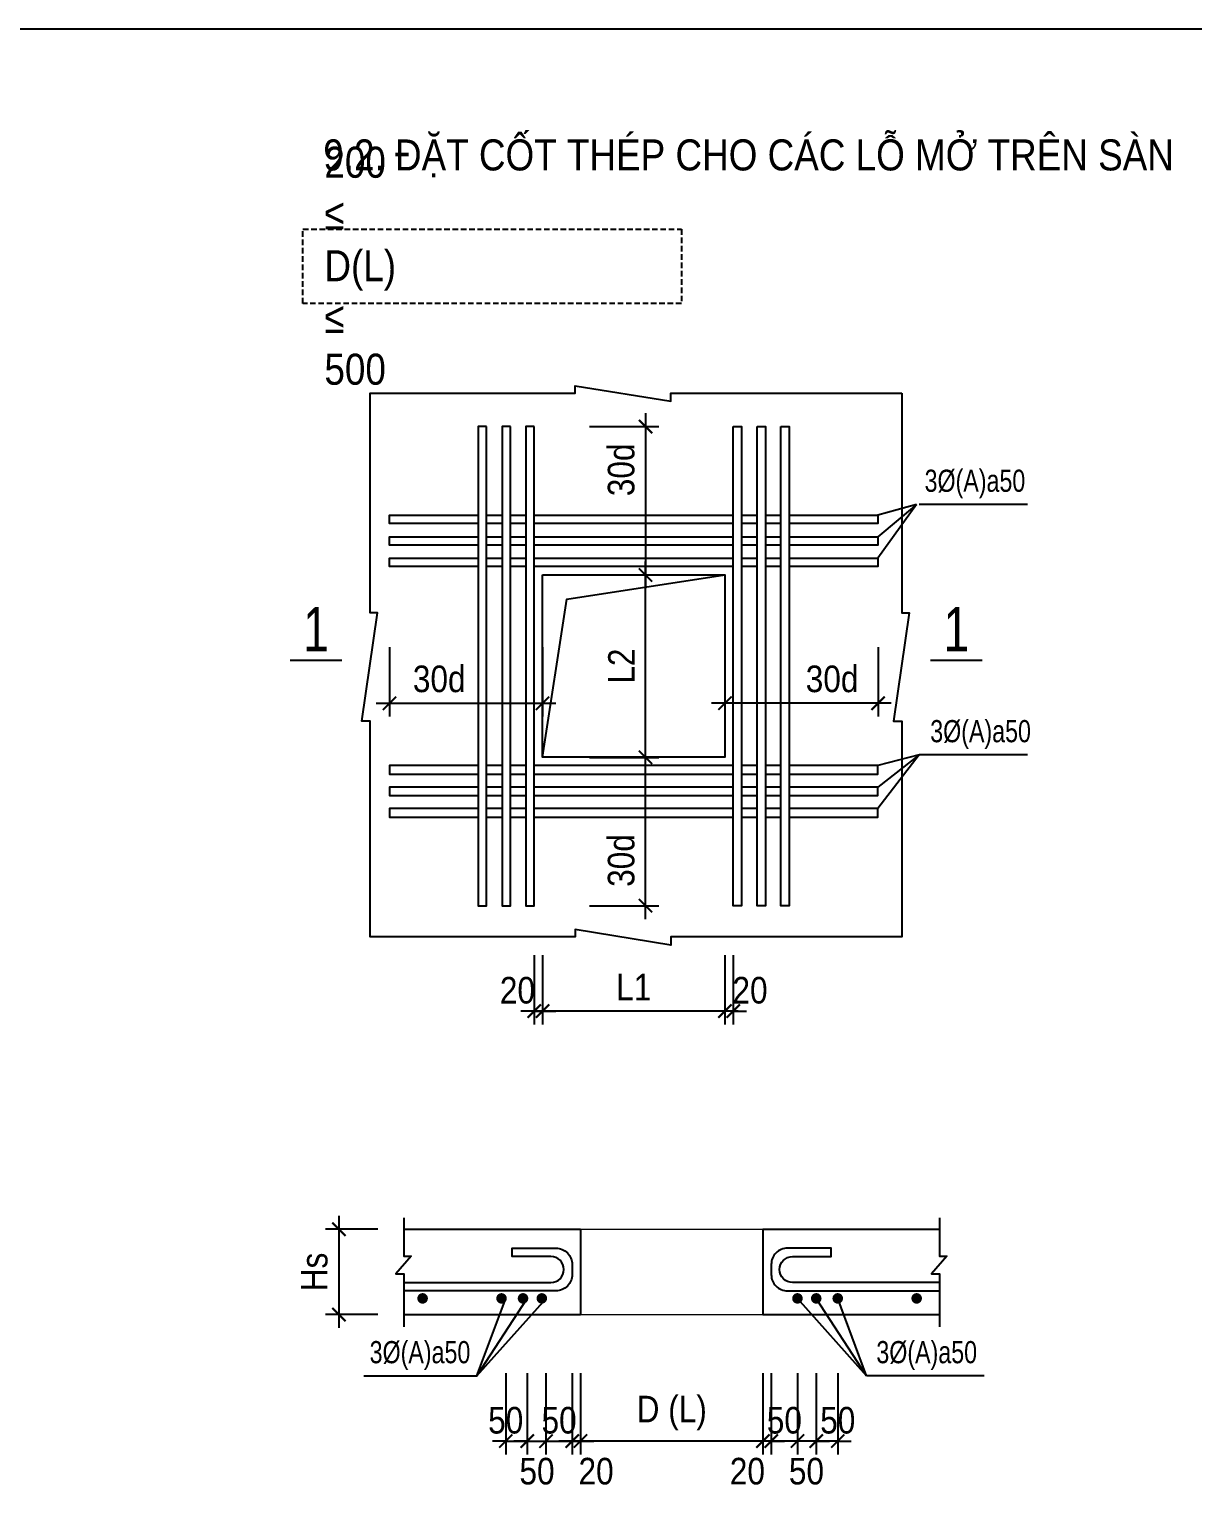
# Model space of a CAD drawing. Header units: millimetres. Extents: x 2163745 to 2518004, y -1043843 to -896215.
# Drawn here: x 2390595 to 2403716, y -933554 to -917095 of the extents above; entities that cross this region are included whole.
import ezdxf
from ezdxf.enums import TextEntityAlignment as Align

# ---------------------------------------------------------------- set-up
doc = ezdxf.new("R2010")
doc.units = ezdxf.units.MM
doc.header["$LTSCALE"] = 250
doc.header["$MEASUREMENT"] = 0
doc.linetypes.add('HIDDEN', pattern=[0.375, 0.25, -0.125])
doc.layers.get('0').update_dxf_attribs({"lineweight": 20})
doc.layers.get('DEFPOINTS').update_dxf_attribs({"color": 185, "lineweight": 20})
doc.layers.add('CDC.02.DIM', color=1, linetype='Continuous', lineweight=18)
for name, color, linetype in [('CDC.03.BORDER', 3, 'Continuous'), ('CDC.04.HIDDEN', 8, 'HIDDEN'), ('CDC.05.STEEL', 4, 'Continuous'), ('CDC.06.TEXT', 2, 'Continuous'), ('CDC.11.NOTE', 8, 'Continuous')]:
    doc.layers.add(name, color=color, linetype=linetype)
doc.styles.add('ARIAL', font='arial.ttf', dxfattribs={"width": 0.85})
doc.styles.add('vnsimplex', font='vnsimplex.shx', dxfattribs={"width": 0.65})
doc.dimstyles.new('DIM1-25', dxfattribs={"dimscale": 1.2, "dimtxt": 250, "dimasz": 125, "dimexe": 125, "dimexo": 0.06, "dimgap": 100, "dimtad": 1, "dimdec": 0, "dimzin": 0, "dimdsep": 46, "dimtxsty": 'vnsimplex', "dimblk": 'ARCHTICK', "dimcen": 100, "dimdle": 125, "dimclrd": 256, "dimclre": 1, "dimclrt": 2, "dimadec": 0, "dimazin": 0, "dimtfac": 1, "dimtdec": 0, "dimtix": 1, "dimtmove": 2, "dimatfit": 0, "dimfxl": 1, "dimtolj": 1, "dimtzin": 0, "dimarcsym": 0})

# ---------------------------------------------------------------- blocks, each defined once
blk = doc.blocks.new('_ARCHTICK')
at = {"color": 0, "linetype": 'ByBlock', "ltscale": 4, "const_width": 0.15}
blk.add_lwpolyline([(-0.5, -0.5), (0.5, 0.5)], dxfattribs=at)
blk = doc.blocks.new('*D195')
at = {"layer": 'CDC.02.DIM', "color": 1, "lineweight": -2, "transparency": 16777216}
for p, q in [((2396911, -925306), (2397694, -925306)), ((2396911, -926979), (2397694, -926979))]:
    blk.add_line(p, q, dxfattribs=at)
at = {"layer": 'CDC.02.DIM', "lineweight": -2, "transparency": 16777216}
blk.add_line((2397544, -927129), (2397544, -925156), dxfattribs=at)
at = {"layer": 'DEFPOINTS', "color": 0, "transparency": 16777216}
for p in [(2396911, -925306), (2397544, -925306), (2396911, -926979)]:
    blk.add_point(p, dxfattribs=at)
at = {"layer": 'CDC.02.DIM', "lineweight": -2, "transparency": 16777216, "xscale": 149.9999999999999, "yscale": 149.9999999999999, "zscale": 149.9999999999999}
for p, rotation in [((2397544, -925306), 90), ((2397544, -926979), 270)]:
    blk.add_blockref('_ARCHTICK', p, dxfattribs=dict(at, rotation=rotation))
at = {"layer": 'CDC.02.DIM', "color": 2, "transparency": 16777216, "insert": (2397271, -926469), "char_height": 300, "attachment_point": 5, "rotation": 90, "style": 'ARIAL'}
blk.add_mtext('\\A1;30d', dxfattribs=at)
blk = doc.blocks.new('*D198')
at = {"layer": 'CDC.02.DIM', "color": 1, "lineweight": -2, "transparency": 16777216}
for p, q in [((2396383, -927535), (2396383, -928317)), ((2398440, -927535), (2398440, -928317))]:
    blk.add_line(p, q, dxfattribs=at)
at = {"layer": 'CDC.02.DIM', "lineweight": -2, "transparency": 16777216}
blk.add_line((2398590, -928167), (2396233, -928167), dxfattribs=at)
at = {"layer": 'DEFPOINTS', "color": 0, "transparency": 16777216}
for p in [(2396383, -927535), (2398440, -927535), (2396383, -928167)]:
    blk.add_point(p, dxfattribs=at)
at = {"layer": 'CDC.02.DIM', "lineweight": -2, "transparency": 16777216, "xscale": 149.9999999999999, "yscale": 149.9999999999999, "zscale": 149.9999999999999, "rotation": 180}
blk.add_blockref('_ARCHTICK', (2396383, -928167), dxfattribs=at)
at = {"layer": 'CDC.02.DIM', "lineweight": -2, "transparency": 16777216, "xscale": 149.9999999999999, "yscale": 149.9999999999999, "zscale": 149.9999999999999}
blk.add_blockref('_ARCHTICK', (2398440, -928167), dxfattribs=at)
at = {"layer": 'CDC.02.DIM', "color": 2, "transparency": 16777216, "insert": (2397412, -927897), "char_height": 300, "attachment_point": 5, "style": 'ARIAL'}
blk.add_mtext('\\A1;L1', dxfattribs=at)
blk = doc.blocks.new('*D199')
at = {"layer": 'CDC.02.DIM', "color": 1, "lineweight": -2, "transparency": 16777216}
for p, q in [((2396289, -927535), (2396289, -928317)), ((2396383, -927535), (2396383, -928317))]:
    blk.add_line(p, q, dxfattribs=at)
at = {"layer": 'CDC.02.DIM', "lineweight": -2, "transparency": 16777216}
for p, q in [((2396289, -928167), (2396139, -928167)), ((2396289, -928167), (2396383, -928167)), ((2396383, -928167), (2396533, -928167))]:
    blk.add_line(p, q, dxfattribs=at)
at = {"layer": 'DEFPOINTS', "color": 0, "transparency": 16777216}
for p in [(2396289, -927535), (2396383, -927535), (2396383, -928167)]:
    blk.add_point(p, dxfattribs=at)
at = {"layer": 'CDC.02.DIM', "lineweight": -2, "transparency": 16777216, "xscale": 149.9999999999999, "yscale": 149.9999999999999, "zscale": 149.9999999999999}
blk.add_blockref('_ARCHTICK', (2396289, -928167), dxfattribs=at)
at = {"layer": 'CDC.02.DIM', "lineweight": -2, "transparency": 16777216, "xscale": 149.9999999999999, "yscale": 149.9999999999999, "zscale": 149.9999999999999, "rotation": 180}
blk.add_blockref('_ARCHTICK', (2396383, -928167), dxfattribs=at)
at = {"layer": 'CDC.02.DIM', "color": 2, "transparency": 16777216, "insert": (2396100, -927934), "char_height": 300, "attachment_point": 5, "style": 'ARIAL'}
blk.add_mtext('\\A1;20', dxfattribs=at)
blk = doc.blocks.new('*D200')
at = {"layer": 'CDC.02.DIM', "color": 1, "lineweight": -2, "transparency": 16777216}
for p, q in [((2398440, -927535), (2398440, -928317)), ((2398534, -927535), (2398534, -928317))]:
    blk.add_line(p, q, dxfattribs=at)
at = {"layer": 'CDC.02.DIM', "lineweight": -2, "transparency": 16777216}
for p, q in [((2398440, -928167), (2398290, -928167)), ((2398534, -928167), (2398440, -928167)), ((2398534, -928167), (2398684, -928167))]:
    blk.add_line(p, q, dxfattribs=at)
at = {"layer": 'DEFPOINTS', "color": 0, "transparency": 16777216}
for p in [(2398440, -927535), (2398534, -927535), (2398440, -928167)]:
    blk.add_point(p, dxfattribs=at)
at = {"layer": 'CDC.02.DIM', "lineweight": -2, "transparency": 16777216, "xscale": 149.9999999999999, "yscale": 149.9999999999999, "zscale": 149.9999999999999}
blk.add_blockref('_ARCHTICK', (2398440, -928167), dxfattribs=at)
at = {"layer": 'CDC.02.DIM', "lineweight": -2, "transparency": 16777216, "xscale": 149.9999999999999, "yscale": 149.9999999999999, "zscale": 149.9999999999999, "rotation": 180}
blk.add_blockref('_ARCHTICK', (2398534, -928167), dxfattribs=at)
at = {"layer": 'CDC.02.DIM', "color": 2, "transparency": 16777216, "insert": (2398723, -927934), "char_height": 300, "attachment_point": 5, "style": 'ARIAL'}
blk.add_mtext('\\A1;20', dxfattribs=at)
blk = doc.blocks.new('*D204')
at = {"layer": 'CDC.02.DIM', "lineweight": -2, "transparency": 16777216}
blk.add_line((2397544, -921426), (2397544, -923399), dxfattribs=at)
at = {"layer": 'CDC.02.DIM', "color": 1, "lineweight": -2, "transparency": 16777216}
for p, q in [((2396911, -921576), (2397694, -921576)), ((2396911, -923249), (2397694, -923249))]:
    blk.add_line(p, q, dxfattribs=at)
at = {"layer": 'DEFPOINTS', "color": 0, "transparency": 16777216}
for p in [(2396911, -921576), (2396911, -923249), (2397544, -923249)]:
    blk.add_point(p, dxfattribs=at)
at = {"layer": 'CDC.02.DIM', "lineweight": -2, "transparency": 16777216, "xscale": 149.9999999999999, "yscale": 149.9999999999999, "zscale": 149.9999999999999}
for p, rotation in [((2397544, -921576), 90), ((2397544, -923249), 270)]:
    blk.add_blockref('_ARCHTICK', p, dxfattribs=dict(at, rotation=rotation))
at = {"layer": 'CDC.02.DIM', "color": 2, "transparency": 16777216, "insert": (2397271, -922064), "char_height": 300, "attachment_point": 5, "rotation": 90, "style": 'ARIAL'}
blk.add_mtext('\\A1;30d', dxfattribs=at)
blk = doc.blocks.new('*D205')
at = {"layer": 'CDC.02.DIM', "color": 1, "lineweight": -2, "transparency": 16777216}
for p, q in [((2394658, -924063), (2394658, -924846)), ((2396383, -924063), (2396383, -924846))]:
    blk.add_line(p, q, dxfattribs=at)
at = {"layer": 'CDC.02.DIM', "lineweight": -2, "transparency": 16777216}
blk.add_line((2394508, -924696), (2396533, -924696), dxfattribs=at)
at = {"layer": 'DEFPOINTS', "color": 0, "transparency": 16777216}
for p in [(2394658, -924063), (2396383, -924063), (2396383, -924696)]:
    blk.add_point(p, dxfattribs=at)
at = {"layer": 'CDC.02.DIM', "lineweight": -2, "transparency": 16777216, "xscale": 149.9999999999999, "yscale": 149.9999999999999, "zscale": 149.9999999999999, "rotation": 180}
blk.add_blockref('_ARCHTICK', (2394658, -924696), dxfattribs=at)
at = {"layer": 'CDC.02.DIM', "lineweight": -2, "transparency": 16777216, "xscale": 149.9999999999999, "yscale": 149.9999999999999, "zscale": 149.9999999999999}
blk.add_blockref('_ARCHTICK', (2396383, -924696), dxfattribs=at)
at = {"layer": 'CDC.02.DIM', "color": 2, "transparency": 16777216, "insert": (2395218, -924423), "char_height": 300, "attachment_point": 5, "style": 'ARIAL'}
blk.add_mtext('\\A1;30d', dxfattribs=at)
blk = doc.blocks.new('*D206')
at = {"layer": 'CDC.02.DIM', "color": 1, "lineweight": -2, "transparency": 16777216}
for p, q in [((2398440, -924063), (2398440, -924846)), ((2400166, -924063), (2400166, -924846))]:
    blk.add_line(p, q, dxfattribs=at)
at = {"layer": 'CDC.02.DIM', "lineweight": -2, "transparency": 16777216}
blk.add_line((2400316, -924696), (2398290, -924696), dxfattribs=at)
at = {"layer": 'DEFPOINTS', "color": 0, "transparency": 16777216}
for p in [(2398440, -924063), (2400166, -924063), (2398440, -924696)]:
    blk.add_point(p, dxfattribs=at)
at = {"layer": 'CDC.02.DIM', "lineweight": -2, "transparency": 16777216, "xscale": 149.9999999999999, "yscale": 149.9999999999999, "zscale": 149.9999999999999, "rotation": 180}
blk.add_blockref('_ARCHTICK', (2398440, -924696), dxfattribs=at)
at = {"layer": 'CDC.02.DIM', "lineweight": -2, "transparency": 16777216, "xscale": 149.9999999999999, "yscale": 149.9999999999999, "zscale": 149.9999999999999}
blk.add_blockref('_ARCHTICK', (2400166, -924696), dxfattribs=at)
at = {"layer": 'CDC.02.DIM', "color": 2, "transparency": 16777216, "insert": (2399648, -924423), "char_height": 300, "attachment_point": 5, "style": 'ARIAL'}
blk.add_mtext('\\A1;30d', dxfattribs=at)
blk = doc.blocks.new('*D7')
at = {"layer": 'CDC.02.DIM', "color": 1, "lineweight": -2, "transparency": 16777216}
for p, q in [((2399258, -932251), (2399258, -933166)), ((2399470, -932251), (2399470, -933166))]:
    blk.add_line(p, q, dxfattribs=at)
at = {"layer": 'CDC.02.DIM', "lineweight": -2, "transparency": 16777216}
for p, q in [((2399258, -933016), (2399108, -933016)), ((2399470, -933016), (2399258, -933016)), ((2399470, -933016), (2399620, -933016))]:
    blk.add_line(p, q, dxfattribs=at)
at = {"layer": 'DEFPOINTS', "color": 0, "transparency": 16777216}
for p in [(2399258, -932251), (2399470, -932251), (2399258, -933016)]:
    blk.add_point(p, dxfattribs=at)
at = {"layer": 'CDC.02.DIM', "lineweight": -2, "transparency": 16777216, "xscale": 149.9999999999999, "yscale": 149.9999999999999, "zscale": 149.9999999999999}
blk.add_blockref('_ARCHTICK', (2399258, -933016), dxfattribs=at)
at = {"layer": 'CDC.02.DIM', "lineweight": -2, "transparency": 16777216, "xscale": 149.9999999999999, "yscale": 149.9999999999999, "zscale": 149.9999999999999, "rotation": 180}
blk.add_blockref('_ARCHTICK', (2399470, -933016), dxfattribs=at)
at = {"layer": 'CDC.02.DIM', "color": 2, "transparency": 16777216, "insert": (2399359, -933357), "char_height": 300, "attachment_point": 5, "style": 'ARIAL'}
blk.add_mtext('\\A1;50', dxfattribs=at)
blk = doc.blocks.new('*D8')
at = {"layer": 'CDC.02.DIM', "color": 1, "lineweight": -2, "transparency": 16777216}
for p, q in [((2399470, -932251), (2399470, -933166)), ((2399712, -932251), (2399712, -933166))]:
    blk.add_line(p, q, dxfattribs=at)
at = {"layer": 'CDC.02.DIM', "lineweight": -2, "transparency": 16777216}
for p, q in [((2399470, -933016), (2399320, -933016)), ((2399712, -933016), (2399470, -933016)), ((2399712, -933016), (2399862, -933016))]:
    blk.add_line(p, q, dxfattribs=at)
at = {"layer": 'DEFPOINTS', "color": 0, "transparency": 16777216}
for p in [(2399470, -932251), (2399712, -932251), (2399470, -933016)]:
    blk.add_point(p, dxfattribs=at)
at = {"layer": 'CDC.02.DIM', "lineweight": -2, "transparency": 16777216, "xscale": 149.9999999999999, "yscale": 149.9999999999999, "zscale": 149.9999999999999}
blk.add_blockref('_ARCHTICK', (2399470, -933016), dxfattribs=at)
at = {"layer": 'CDC.02.DIM', "lineweight": -2, "transparency": 16777216, "xscale": 149.9999999999999, "yscale": 149.9999999999999, "zscale": 149.9999999999999, "rotation": 180}
blk.add_blockref('_ARCHTICK', (2399712, -933016), dxfattribs=at)
at = {"layer": 'CDC.02.DIM', "color": 2, "transparency": 16777216, "insert": (2399712, -932783), "char_height": 300, "attachment_point": 5, "style": 'ARIAL'}
blk.add_mtext('\\A1;50', dxfattribs=at)
blk = doc.blocks.new('*D9')
at = {"layer": 'CDC.02.DIM', "color": 1, "lineweight": -2, "transparency": 16777216}
for p, q in [((2398962, -932251), (2398962, -933166)), ((2399258, -932251), (2399258, -933166))]:
    blk.add_line(p, q, dxfattribs=at)
at = {"layer": 'CDC.02.DIM', "lineweight": -2, "transparency": 16777216}
blk.add_line((2399408, -933016), (2398812, -933016), dxfattribs=at)
at = {"layer": 'DEFPOINTS', "color": 0, "transparency": 16777216}
for p in [(2398962, -932251), (2399258, -932251), (2398962, -933016)]:
    blk.add_point(p, dxfattribs=at)
at = {"layer": 'CDC.02.DIM', "lineweight": -2, "transparency": 16777216, "xscale": 149.9999999999999, "yscale": 149.9999999999999, "zscale": 149.9999999999999, "rotation": 180}
blk.add_blockref('_ARCHTICK', (2398962, -933016), dxfattribs=at)
at = {"layer": 'CDC.02.DIM', "lineweight": -2, "transparency": 16777216, "xscale": 149.9999999999999, "yscale": 149.9999999999999, "zscale": 149.9999999999999}
blk.add_blockref('_ARCHTICK', (2399258, -933016), dxfattribs=at)
at = {"layer": 'CDC.02.DIM', "color": 2, "transparency": 16777216, "insert": (2399110, -932783), "char_height": 300, "attachment_point": 5, "style": 'ARIAL'}
blk.add_mtext('\\A1;50', dxfattribs=at)
blk = doc.blocks.new('*D10')
at = {"layer": 'CDC.02.DIM', "color": 1, "lineweight": -2, "transparency": 16777216}
for p, q in [((2396718, -932251), (2396718, -933166)), ((2396811, -932251), (2396811, -933166))]:
    blk.add_line(p, q, dxfattribs=at)
at = {"layer": 'CDC.02.DIM', "lineweight": -2, "transparency": 16777216}
for p, q in [((2396718, -933016), (2396568, -933016)), ((2396718, -933016), (2396811, -933016)), ((2396811, -933016), (2396961, -933016))]:
    blk.add_line(p, q, dxfattribs=at)
at = {"layer": 'DEFPOINTS', "color": 0, "transparency": 16777216}
for p in [(2396718, -932251), (2396811, -932251), (2396811, -933016)]:
    blk.add_point(p, dxfattribs=at)
at = {"layer": 'CDC.02.DIM', "lineweight": -2, "transparency": 16777216, "xscale": 149.9999999999999, "yscale": 149.9999999999999, "zscale": 149.9999999999999}
blk.add_blockref('_ARCHTICK', (2396718, -933016), dxfattribs=at)
at = {"layer": 'CDC.02.DIM', "lineweight": -2, "transparency": 16777216, "xscale": 149.9999999999999, "yscale": 149.9999999999999, "zscale": 149.9999999999999, "rotation": 180}
blk.add_blockref('_ARCHTICK', (2396811, -933016), dxfattribs=at)
at = {"layer": 'CDC.02.DIM', "color": 2, "transparency": 16777216, "insert": (2396987, -933357), "char_height": 300, "attachment_point": 5, "style": 'ARIAL'}
blk.add_mtext('\\A1;20', dxfattribs=at)
blk = doc.blocks.new('*D11')
at = {"layer": 'CDC.02.DIM', "color": 1, "lineweight": -2, "transparency": 16777216}
for p, q in [((2395968, -932251), (2395968, -933166)), ((2396210, -932251), (2396210, -933166))]:
    blk.add_line(p, q, dxfattribs=at)
at = {"layer": 'CDC.02.DIM', "lineweight": -2, "transparency": 16777216}
for p, q in [((2395968, -933016), (2395818, -933016)), ((2395968, -933016), (2396210, -933016)), ((2396210, -933016), (2396360, -933016))]:
    blk.add_line(p, q, dxfattribs=at)
at = {"layer": 'DEFPOINTS', "color": 0, "transparency": 16777216}
for p in [(2395968, -932251), (2396210, -932251), (2396210, -933016)]:
    blk.add_point(p, dxfattribs=at)
at = {"layer": 'CDC.02.DIM', "lineweight": -2, "transparency": 16777216, "xscale": 149.9999999999999, "yscale": 149.9999999999999, "zscale": 149.9999999999999}
blk.add_blockref('_ARCHTICK', (2395968, -933016), dxfattribs=at)
at = {"layer": 'CDC.02.DIM', "lineweight": -2, "transparency": 16777216, "xscale": 149.9999999999999, "yscale": 149.9999999999999, "zscale": 149.9999999999999, "rotation": 180}
blk.add_blockref('_ARCHTICK', (2396210, -933016), dxfattribs=at)
at = {"layer": 'CDC.02.DIM', "color": 2, "transparency": 16777216, "insert": (2395968, -932783), "char_height": 300, "attachment_point": 5, "style": 'ARIAL'}
blk.add_mtext('\\A1;50', dxfattribs=at)
blk = doc.blocks.new('*D12')
at = {"layer": 'CDC.02.DIM', "color": 1, "lineweight": -2, "transparency": 16777216}
for p, q in [((2396210, -932251), (2396210, -933166)), ((2396422, -932251), (2396422, -933166))]:
    blk.add_line(p, q, dxfattribs=at)
at = {"layer": 'CDC.02.DIM', "lineweight": -2, "transparency": 16777216}
for p, q in [((2396210, -933016), (2396060, -933016)), ((2396210, -933016), (2396422, -933016)), ((2396422, -933016), (2396572, -933016))]:
    blk.add_line(p, q, dxfattribs=at)
at = {"layer": 'DEFPOINTS', "color": 0, "transparency": 16777216}
for p in [(2396210, -932251), (2396422, -932251), (2396422, -933016)]:
    blk.add_point(p, dxfattribs=at)
at = {"layer": 'CDC.02.DIM', "lineweight": -2, "transparency": 16777216, "xscale": 149.9999999999999, "yscale": 149.9999999999999, "zscale": 149.9999999999999}
blk.add_blockref('_ARCHTICK', (2396210, -933016), dxfattribs=at)
at = {"layer": 'CDC.02.DIM', "lineweight": -2, "transparency": 16777216, "xscale": 149.9999999999999, "yscale": 149.9999999999999, "zscale": 149.9999999999999, "rotation": 180}
blk.add_blockref('_ARCHTICK', (2396422, -933016), dxfattribs=at)
at = {"layer": 'CDC.02.DIM', "color": 2, "transparency": 16777216, "insert": (2396321, -933357), "char_height": 300, "attachment_point": 5, "style": 'ARIAL'}
blk.add_mtext('\\A1;50', dxfattribs=at)
blk = doc.blocks.new('*D13')
at = {"layer": 'CDC.02.DIM', "color": 1, "lineweight": -2, "transparency": 16777216}
for p, q in [((2396422, -932251), (2396422, -933166)), ((2396718, -932251), (2396718, -933166))]:
    blk.add_line(p, q, dxfattribs=at)
at = {"layer": 'CDC.02.DIM', "lineweight": -2, "transparency": 16777216}
blk.add_line((2396272, -933016), (2396868, -933016), dxfattribs=at)
at = {"layer": 'DEFPOINTS', "color": 0, "transparency": 16777216}
for p in [(2396422, -932251), (2396718, -932251), (2396718, -933016)]:
    blk.add_point(p, dxfattribs=at)
at = {"layer": 'CDC.02.DIM', "lineweight": -2, "transparency": 16777216, "xscale": 149.9999999999999, "yscale": 149.9999999999999, "zscale": 149.9999999999999, "rotation": 180}
blk.add_blockref('_ARCHTICK', (2396422, -933016), dxfattribs=at)
at = {"layer": 'CDC.02.DIM', "lineweight": -2, "transparency": 16777216, "xscale": 149.9999999999999, "yscale": 149.9999999999999, "zscale": 149.9999999999999}
blk.add_blockref('_ARCHTICK', (2396718, -933016), dxfattribs=at)
at = {"layer": 'CDC.02.DIM', "color": 2, "transparency": 16777216, "insert": (2396570, -932783), "char_height": 300, "attachment_point": 5, "style": 'ARIAL'}
blk.add_mtext('\\A1;50', dxfattribs=at)
blk = doc.blocks.new('*D14')
at = {"layer": 'CDC.02.DIM', "color": 1, "lineweight": -2, "transparency": 16777216}
for p, q in [((2396811, -932251), (2396811, -933166)), ((2398868, -932251), (2398868, -933166))]:
    blk.add_line(p, q, dxfattribs=at)
at = {"layer": 'CDC.02.DIM', "lineweight": -2, "transparency": 16777216}
blk.add_line((2399018, -933016), (2396661, -933016), dxfattribs=at)
at = {"layer": 'DEFPOINTS', "color": 0, "transparency": 16777216}
for p in [(2396811, -932251), (2398868, -932251), (2396811, -933016)]:
    blk.add_point(p, dxfattribs=at)
at = {"layer": 'CDC.02.DIM', "lineweight": -2, "transparency": 16777216, "xscale": 149.9999999999999, "yscale": 149.9999999999999, "zscale": 149.9999999999999, "rotation": 180}
blk.add_blockref('_ARCHTICK', (2396811, -933016), dxfattribs=at)
at = {"layer": 'CDC.02.DIM', "lineweight": -2, "transparency": 16777216, "xscale": 149.9999999999999, "yscale": 149.9999999999999, "zscale": 149.9999999999999}
blk.add_blockref('_ARCHTICK', (2398868, -933016), dxfattribs=at)
at = {"layer": 'CDC.02.DIM', "color": 2, "transparency": 16777216, "insert": (2397840, -932700), "char_height": 300, "attachment_point": 5, "style": 'ARIAL'}
blk.add_mtext('\\A1;D (L)', dxfattribs=at)
blk = doc.blocks.new('*D15')
at = {"layer": 'CDC.02.DIM', "lineweight": -2, "transparency": 16777216}
blk.add_line((2394087, -930477), (2394087, -931740), dxfattribs=at)
at = {"layer": 'CDC.02.DIM', "color": 1, "lineweight": -2, "transparency": 16777216}
for p, q in [((2394524, -930627), (2393937, -930627)), ((2394524, -931590), (2393937, -931590))]:
    blk.add_line(p, q, dxfattribs=at)
at = {"layer": 'DEFPOINTS', "color": 0, "transparency": 16777216}
for p in [(2394524, -930627), (2394087, -931590), (2394524, -931590)]:
    blk.add_point(p, dxfattribs=at)
at = {"layer": 'CDC.02.DIM', "lineweight": -2, "transparency": 16777216, "xscale": 149.9999999999999, "yscale": 149.9999999999999, "zscale": 149.9999999999999}
for p, rotation in [((2394087, -930627), 90), ((2394087, -931590), 270)]:
    blk.add_blockref('_ARCHTICK', p, dxfattribs=dict(at, rotation=rotation))
at = {"layer": 'CDC.02.DIM', "color": 2, "transparency": 16777216, "insert": (2393810, -931109), "char_height": 300, "attachment_point": 5, "rotation": 90, "style": 'ARIAL'}
blk.add_mtext('\\A1;Hs', dxfattribs=at)
blk = doc.blocks.new('*D16')
at = {"layer": 'CDC.02.DIM', "color": 1, "lineweight": -2, "transparency": 16777216}
for p, q in [((2398868, -932251), (2398868, -933166)), ((2398962, -932251), (2398962, -933166))]:
    blk.add_line(p, q, dxfattribs=at)
at = {"layer": 'CDC.02.DIM', "lineweight": -2, "transparency": 16777216}
for p, q in [((2398868, -933016), (2398718, -933016)), ((2398962, -933016), (2398868, -933016)), ((2398962, -933016), (2399112, -933016))]:
    blk.add_line(p, q, dxfattribs=at)
at = {"layer": 'DEFPOINTS', "color": 0, "transparency": 16777216}
for p in [(2398868, -932251), (2398962, -932251), (2398868, -933016)]:
    blk.add_point(p, dxfattribs=at)
at = {"layer": 'CDC.02.DIM', "lineweight": -2, "transparency": 16777216, "xscale": 149.9999999999999, "yscale": 149.9999999999999, "zscale": 149.9999999999999}
blk.add_blockref('_ARCHTICK', (2398868, -933016), dxfattribs=at)
at = {"layer": 'CDC.02.DIM', "lineweight": -2, "transparency": 16777216, "xscale": 149.9999999999999, "yscale": 149.9999999999999, "zscale": 149.9999999999999, "rotation": 180}
blk.add_blockref('_ARCHTICK', (2398962, -933016), dxfattribs=at)
at = {"layer": 'CDC.02.DIM', "color": 2, "transparency": 16777216, "insert": (2398693, -933357), "char_height": 300, "attachment_point": 5, "style": 'ARIAL'}
blk.add_mtext('\\A1;20', dxfattribs=at)
blk = doc.blocks.new('*D238')
at = {"layer": 'CDC.02.DIM', "lineweight": -2, "transparency": 16777216}
blk.add_line((2397544, -925456), (2397544, -923099), dxfattribs=at)
at = {"layer": 'CDC.02.DIM', "color": 1, "lineweight": -2, "transparency": 16777216}
for p, q in [((2396911, -923249), (2397694, -923249)), ((2396911, -925306), (2397694, -925306))]:
    blk.add_line(p, q, dxfattribs=at)
at = {"layer": 'DEFPOINTS', "color": 0, "transparency": 16777216}
for p in [(2396911, -923249), (2397544, -923249), (2396911, -925306)]:
    blk.add_point(p, dxfattribs=at)
at = {"layer": 'CDC.02.DIM', "lineweight": -2, "transparency": 16777216, "xscale": 149.9999999999999, "yscale": 149.9999999999999, "zscale": 149.9999999999999}
for p, rotation in [((2397544, -923249), 90), ((2397544, -925306), 270)]:
    blk.add_blockref('_ARCHTICK', p, dxfattribs=dict(at, rotation=rotation))
at = {"layer": 'CDC.02.DIM', "color": 2, "transparency": 16777216, "insert": (2397273, -924277), "char_height": 300, "attachment_point": 5, "rotation": 90, "style": 'ARIAL'}
blk.add_mtext('\\A1;L2', dxfattribs=at)

msp = doc.modelspace()

# ---------------------------------------------------------------- linework, layer by layer
at = {"layer": 'CDC.02.DIM'}
for p, q in [((2396811.4, -930627.4), (2398868.5, -930627.4)), ((2396811.4, -931590.1), (2398868.5, -931590.1))]:
    msp.add_line(p, q, dxfattribs=at)
at = {"layer": 'CDC.03.BORDER'}
for p, q in [((2415283.2, -917095.2), (2343681.2, -917095.2)), ((2394818.9, -930627.4), (2396811.4, -930627.4)), ((2396811.4, -930627.4), (2396811.4, -931590.1)), ((2398868.5, -930627.4), (2400861, -930627.4)), ((2394818.9, -931590.1), (2396811.4, -931590.1)), ((2398868.5, -931590.1), (2400861, -931590.1))]:
    msp.add_line(p, q, dxfattribs=at)
for points in [[(2400432.7, -921199.2), (2400432.7, -923677.9), (2400515.5, -923677.9), (2400341.1, -924899), (2400432.7, -924899), (2400432.7, -927331.2), (2397828.4, -927331.2), (2397828.4, -927422.8), (2396749.8, -927248.5), (2396749.8, -927331.2), (2394438, -927331.2), (2394438, -924899), (2394346.5, -924899), (2394520.8, -923677.9), (2394438, -923677.9), (2394438, -921199.2), (2396749.8, -921199.2), (2396749.8, -921116.4), (2397828.4, -921290.7), (2397828.4, -921199.2)], [(2396383.1, -923248.7), (2398440.2, -923248.7), (2398440.2, -925305.7), (2396383.1, -925305.7)]]:
    msp.add_lwpolyline(points, close=True, dxfattribs=at)
for points in [[(2394818.9, -930499.1), (2394818.9, -930929), (2394901.7, -930929), (2394727.3, -931128.2), (2394818.9, -931128.2), (2394818.9, -931728.5)], [(2400861, -930499.1), (2400861, -930929), (2400943.8, -930929), (2400769.4, -931128.2), (2400861, -931128.2), (2400861, -931728.5)], [(2398868.5, -930627.4), (2398868.5, -931590.1)]]:
    msp.add_lwpolyline(points, dxfattribs=at)
at = {"layer": 'CDC.04.HIDDEN'}
msp.add_lwpolyline([(2393681.2, -919351.4), (2397949.7, -919351.4), (2397949.7, -920186.7), (2393681.2, -920186.7)], close=True, dxfattribs=at)
at = {"layer": 'CDC.05.STEEL'}
for points in [[(2395751.8, -921575.8), (2395657.6, -921575.8), (2395657.6, -926978.7), (2395751.8, -926978.7)], [(2396020.6, -921575.8), (2395926.3, -921575.8), (2395926.3, -926978.7), (2396020.6, -926978.7)], [(2396289.4, -921575.8), (2396195.1, -921575.8), (2396195.1, -926978.7), (2396289.4, -926978.7)], [(2398533.9, -921575.8), (2398628.2, -921575.8), (2398628.2, -926978.7), (2398533.9, -926978.7)], [(2398802.7, -921575.8), (2398896.9, -921575.8), (2398896.9, -926978.7), (2398802.7, -926978.7)], [(2399071.5, -921575.8), (2399165.7, -921575.8), (2399165.7, -926978.7), (2399071.5, -926978.7)]]:
    msp.add_lwpolyline(points, close=True, dxfattribs=at)
for points in [[(2395657.6, -922670), (2394657.6, -922670), (2394657.6, -922575.8), (2395657.6, -922575.8)], [(2395751.8, -922575.8), (2395926.3, -922575.8)], [(2395926.3, -922670), (2395751.8, -922670)], [(2396020.6, -922575.8), (2396195.1, -922575.8)], [(2396195.1, -922670), (2396020.6, -922670)], [(2396289.4, -922575.8), (2398533.9, -922575.8)], [(2398533.9, -922670), (2396289.4, -922670)], [(2398628.2, -922575.8), (2398802.7, -922575.8)], [(2398802.7, -922670), (2398628.2, -922670)], [(2398896.9, -922575.8), (2399071.5, -922575.8)], [(2399071.5, -922670), (2398896.9, -922670)], [(2399165.7, -922575.8), (2400165.7, -922575.8), (2400165.7, -922670), (2399165.7, -922670)], [(2395657.6, -922912.5), (2394657.6, -922912.5), (2394657.6, -922818.2), (2395657.6, -922818.2)], [(2395751.8, -922818.2), (2395926.3, -922818.2)], [(2396020.6, -922818.2), (2396195.1, -922818.2)], [(2396289.4, -922818.2), (2398533.9, -922818.2)], [(2398628.2, -922818.2), (2398802.7, -922818.2)], [(2398896.9, -922818.2), (2399071.5, -922818.2)], [(2399165.7, -922818.2), (2400165.7, -922818.2), (2400165.7, -922912.5), (2399165.7, -922912.5)], [(2395926.3, -922912.5), (2395751.8, -922912.5)], [(2396195.1, -922912.5), (2396020.6, -922912.5)], [(2398533.9, -922912.5), (2396289.4, -922912.5)], [(2398802.7, -922912.5), (2398628.2, -922912.5)], [(2399071.5, -922912.5), (2398896.9, -922912.5)], [(2395657.6, -923155), (2394657.6, -923155), (2394657.6, -923060.7), (2395657.6, -923060.7)], [(2395751.8, -923060.7), (2395926.3, -923060.7)], [(2395926.3, -923155), (2395751.8, -923155)], [(2396020.6, -923060.7), (2396195.1, -923060.7)], [(2396195.1, -923155), (2396020.6, -923155)], [(2396289.4, -923060.7), (2398533.9, -923060.7)], [(2398533.9, -923155), (2396289.4, -923155)], [(2398628.2, -923060.7), (2398802.7, -923060.7)], [(2398802.7, -923155), (2398628.2, -923155)], [(2398896.9, -923060.7), (2399071.5, -923060.7)], [(2399071.5, -923155), (2398896.9, -923155)], [(2399165.7, -923060.7), (2400165.7, -923060.7), (2400165.7, -923155), (2399165.7, -923155)], [(2395657.6, -925399.5), (2394657.6, -925399.5), (2394657.6, -925493.8), (2395657.6, -925493.8)], [(2395926.3, -925399.5), (2395751.8, -925399.5)], [(2396195.1, -925399.5), (2396020.6, -925399.5)], [(2398533.9, -925399.5), (2396289.4, -925399.5)], [(2398802.7, -925399.5), (2398628.2, -925399.5)], [(2399071.5, -925399.5), (2398896.9, -925399.5)], [(2399165.7, -925493.8), (2400165.7, -925493.8), (2400165.7, -925399.5), (2399165.7, -925399.5)], [(2395657.6, -925641.9), (2394657.6, -925641.9), (2394657.6, -925736.2), (2395657.6, -925736.2)], [(2395751.8, -925493.8), (2395926.3, -925493.8)], [(2395926.3, -925641.9), (2395751.8, -925641.9)], [(2396020.6, -925493.8), (2396195.1, -925493.8)], [(2396195.1, -925641.9), (2396020.6, -925641.9)], [(2396289.4, -925493.8), (2398533.9, -925493.8)], [(2398533.9, -925641.9), (2396289.4, -925641.9)], [(2398628.2, -925493.8), (2398802.7, -925493.8)], [(2398802.7, -925641.9), (2398628.2, -925641.9)], [(2398896.9, -925493.8), (2399071.5, -925493.8)], [(2399071.5, -925641.9), (2398896.9, -925641.9)], [(2399165.7, -925736.2), (2400165.7, -925736.2), (2400165.7, -925641.9), (2399165.7, -925641.9)], [(2395751.8, -925736.2), (2395926.3, -925736.2)], [(2396020.6, -925736.2), (2396195.1, -925736.2)], [(2396289.4, -925736.2), (2398533.9, -925736.2)], [(2398628.2, -925736.2), (2398802.7, -925736.2)], [(2398896.9, -925736.2), (2399071.5, -925736.2)], [(2395657.6, -925884.4), (2394657.6, -925884.4), (2394657.6, -925978.7), (2395657.6, -925978.7)], [(2395926.3, -925884.4), (2395751.8, -925884.4)], [(2396195.1, -925884.4), (2396020.6, -925884.4)], [(2398533.9, -925884.4), (2396289.4, -925884.4)], [(2398802.7, -925884.4), (2398628.2, -925884.4)], [(2399071.5, -925884.4), (2398896.9, -925884.4)], [(2399165.7, -925978.7), (2400165.7, -925978.7), (2400165.7, -925884.4), (2399165.7, -925884.4)], [(2395751.8, -925978.7), (2395926.3, -925978.7)], [(2396020.6, -925978.7), (2396195.1, -925978.7)], [(2396289.4, -925978.7), (2398533.9, -925978.7)], [(2398628.2, -925978.7), (2398802.7, -925978.7)], [(2398896.9, -925978.7), (2399071.5, -925978.7)]]:
    msp.add_lwpolyline(points, dxfattribs=at)
for points in [[(2394818.9, -931228.2), (2396476.5, -931228.2, 0.4142136), (2396623.4, -931081.2, 0.4142136), (2396476.5, -930934.3), (2396042.4, -930934.3), (2396042.4, -930840), (2396534, -930840, -0.4142136), (2396717.7, -931023.7), (2396717.7, -931138.7, -0.4142136), (2396534, -931322.4), (2394818.9, -931322.4)], [(2400861, -931228.2), (2399203.4, -931228.2, -0.4142136), (2399056.5, -931081.2, -0.4142136), (2399203.4, -930934.3), (2399637.5, -930934.3), (2399637.5, -930840), (2399145.9, -930840, 0.4142136), (2398962.2, -931023.7), (2398962.2, -931138.7, 0.4142136), (2399145.9, -931322.4), (2400861, -931322.4)]]:
    msp.add_lwpolyline(points, format="xyb", dxfattribs=at)
at = {"layer": 'CDC.05.STEEL', "const_width": 59.4}
for points in [[(2395060.4, -931406.9, -1), (2395001.1, -931406.9, -1)], [(2395950.3, -931406.9, -1), (2395891, -931406.9, -1)], [(2396192.6, -931406.9, -1), (2396133.3, -931406.9, -1)], [(2396404.6, -931406.9, -1), (2396345.3, -931406.9, -1)], [(2399227.8, -931406.9, 1), (2399287.2, -931406.9, 1)], [(2399439.8, -931406.9, 1), (2399499.2, -931406.9, 1)], [(2399682.1, -931406.9, 1), (2399741.5, -931406.9, 1)], [(2400572, -931406.9, 1), (2400631.4, -931406.9, 1)]]:
    msp.add_lwpolyline(points, format="xyb", close=True, dxfattribs=at)
at = {"layer": 'CDC.11.NOTE'}
for p, q in [((2400601.3, -922455.7), (2400165.7, -922575.8)), ((2400601.3, -922455.7), (2400165.7, -922818.2)), ((2400601.3, -922455.7), (2400165.7, -923060.7)), ((2400630.3, -925279.4), (2400165.7, -925399.5)), ((2400630.3, -925279.4), (2400165.7, -925641.9)), ((2400630.3, -925279.4), (2400165.7, -925884.4)), ((2395643.3, -932282), (2396210.4, -931406.9)), ((2395643.3, -932282), (2395968.1, -931406.9)), ((2395643.3, -932282), (2396422.4, -931406.9)), ((2400036.6, -932282), (2399257.5, -931406.9)), ((2400036.6, -932282), (2399469.5, -931406.9)), ((2400036.6, -932282), (2399711.8, -931406.9))]:
    msp.add_line(p, q, dxfattribs=at)
for points in [[(2401850.8, -922455.7), (2400630.3, -922455.7)], [(2396383.1, -925305.7), (2396658.7, -923524.2), (2398440.2, -923248.7)], [(2401850.8, -925279.4), (2400630.3, -925279.4)], [(2394368.6, -932282), (2395643.3, -932282)], [(2401361.8, -932282), (2400036.6, -932282)]]:
    msp.add_lwpolyline(points, dxfattribs=at)

# ---------------------------------------------------------------- texts
at = {"layer": 'CDC.06.TEXT', "color": 4, "style": 'ARIAL', "width": 0.85}
msp.add_text('9.2. ĐẶT CỐT THÉP CHO CÁC LỖ MỞ TRÊN SÀN', height=350, dxfattribs=at).set_placement((2393910.6, -918512.8), align=Align.MIDDLE_LEFT)
at = {"layer": 'CDC.06.TEXT', "style": 'ARIAL', "width": 0.75}
for p in [(2401258.9, -922217.9), (2401322.5, -925041.6), (2395001.2, -932044.1), (2400715.2, -932044.1)]:
    msp.add_text('3%%C(A)a50', height=250, dxfattribs=at).set_placement(p, align=Align.MIDDLE)
for p in [(2393828.1, -924110.4), (2401049.6, -924110.4)]:
    msp.add_text('%%U 1 ', height=500, dxfattribs=at).set_placement(p, align=Align.CENTER)
at = {"layer": 'CDC.06.TEXT', "insert": (2393923.4, -919764.8), "char_height": 350, "width": 0.85, "attachment_point": 4, "style": 'ARIAL'}
msp.add_mtext('200 ≤ D(L) ≤ 500', dxfattribs=at)

# ---------------------------------------------------------------- dimensions: what is measured, and where the dimension line sits
at = {"layer": 'CDC.02.DIM'}
for base, p1, p2, angle, text, picture, middle in [((2397544.1, -923248.7), (2396911.2, -921575.8), (2396911.2, -923248.7), 90, '30d', '*D204', (2397270.8, -922063.5)), ((2396383.1, -924695.9), (2394657.6, -924063), (2396383.1, -924063), 180, '30d', '*D205', (2395217.8, -924422.6)), ((2397544.1, -925305.7), (2396911.2, -926978.7), (2396911.2, -925305.7), 270, '30d', '*D195', (2397270.8, -926469.4)), ((2396383.1, -928167.4), (2396289.4, -927534.6), (2396383.1, -927534.6), 180, '20', '*D199', (2396100.1, -927934.2)), ((2394087.2, -931590.1), (2394524.2, -930627.4), (2394524.2, -931590.1), 90, 'Hs', '*D15', (2393809.5, -931108.8)), ((2396210.4, -933016.2), (2395968.1, -932250.9), (2396210.4, -932250.9), 180, '50', '*D11', (2395968.1, -932782.9)), ((2396422.4, -933016.2), (2396210.4, -932250.9), (2396422.4, -932250.9), 180, '50', '*D12', (2396320.9, -933357.1)), ((2396717.7, -933016.2), (2396422.4, -932250.9), (2396717.7, -932250.9), 180, '50', '*D13', (2396570, -932782.9)), ((2396811.4, -933016.2), (2396717.7, -932250.9), (2396811.4, -932250.9), 180, '20', '*D10', (2396986.7, -933357.2))]:
    dim = msp.add_linear_dim(base=base, p1=p1, p2=p2, angle=angle, text=text, dimstyle='DIM1-25', override={"dimtxsty": 'ARIAL'}, dxfattribs=at)
    dim.commit()
    dim.dimension.update_dxf_attribs({"geometry": picture, "text_midpoint": middle, "dimtype": 160})
dim = msp.add_linear_dim(base=(2397544, -923248.7), p1=(2396911.2, -925305.7), p2=(2396911.3, -923248.7), angle=270, text='L2', dimstyle='DIM1-25', override={"dimtxsty": 'ARIAL'}, dxfattribs=at)
dim.commit()
dim.dimension.update_dxf_attribs({"geometry": '*D238', "text_midpoint": (2397273.4, -924277.2)})
for base, p1, p2, text, picture, middle in [((2398440.2, -924695.9), (2400165.7, -924063), (2398440.2, -924063), '30d', '*D206', (2399647.8, -924422.6)), ((2398440.2, -928167.4), (2398533.9, -927534.6), (2398440.2, -927534.6), '20', '*D200', (2398723.2, -927934.2)), ((2398868.5, -933016.2), (2398962.2, -932250.9), (2398868.5, -932250.9), '20', '*D16', (2398693.1, -933357.2)), ((2398962.2, -933016.2), (2399257.5, -932250.9), (2398962.2, -932250.9), '50', '*D9', (2399109.8, -932782.9)), ((2399257.5, -933016.2), (2399469.5, -932250.9), (2399257.5, -932250.9), '50', '*D7', (2399359, -933357.1)), ((2399469.5, -933016.2), (2399711.8, -932250.9), (2399469.5, -932250.9), '50', '*D8', (2399711.8, -932782.9))]:
    dim = msp.add_linear_dim(base=base, p1=p1, p2=p2, text=text, dimstyle='DIM1-25', override={"dimtxsty": 'ARIAL'}, dxfattribs=at)
    dim.commit()
    dim.dimension.update_dxf_attribs({"geometry": picture, "text_midpoint": middle, "dimtype": 160})
for base, p1, p2, text, picture, middle in [((2396383.1, -928167.4), (2398440.2, -927534.6), (2396383.1, -927534.6), 'L1', '*D198', (2397411.6, -927896.8)), ((2396811.4, -933016.2), (2398868.5, -932250.9), (2396811.4, -932250.9), 'D (L)', '*D14', (2397839.9, -932699.6))]:
    dim = msp.add_linear_dim(base=base, p1=p1, p2=p2, text=text, dimstyle='DIM1-25', override={"dimtxsty": 'ARIAL'}, dxfattribs=at)
    dim.commit()
    dim.dimension.update_dxf_attribs({"geometry": picture, "text_midpoint": middle})

doc.saveas('drawing.dxf')
